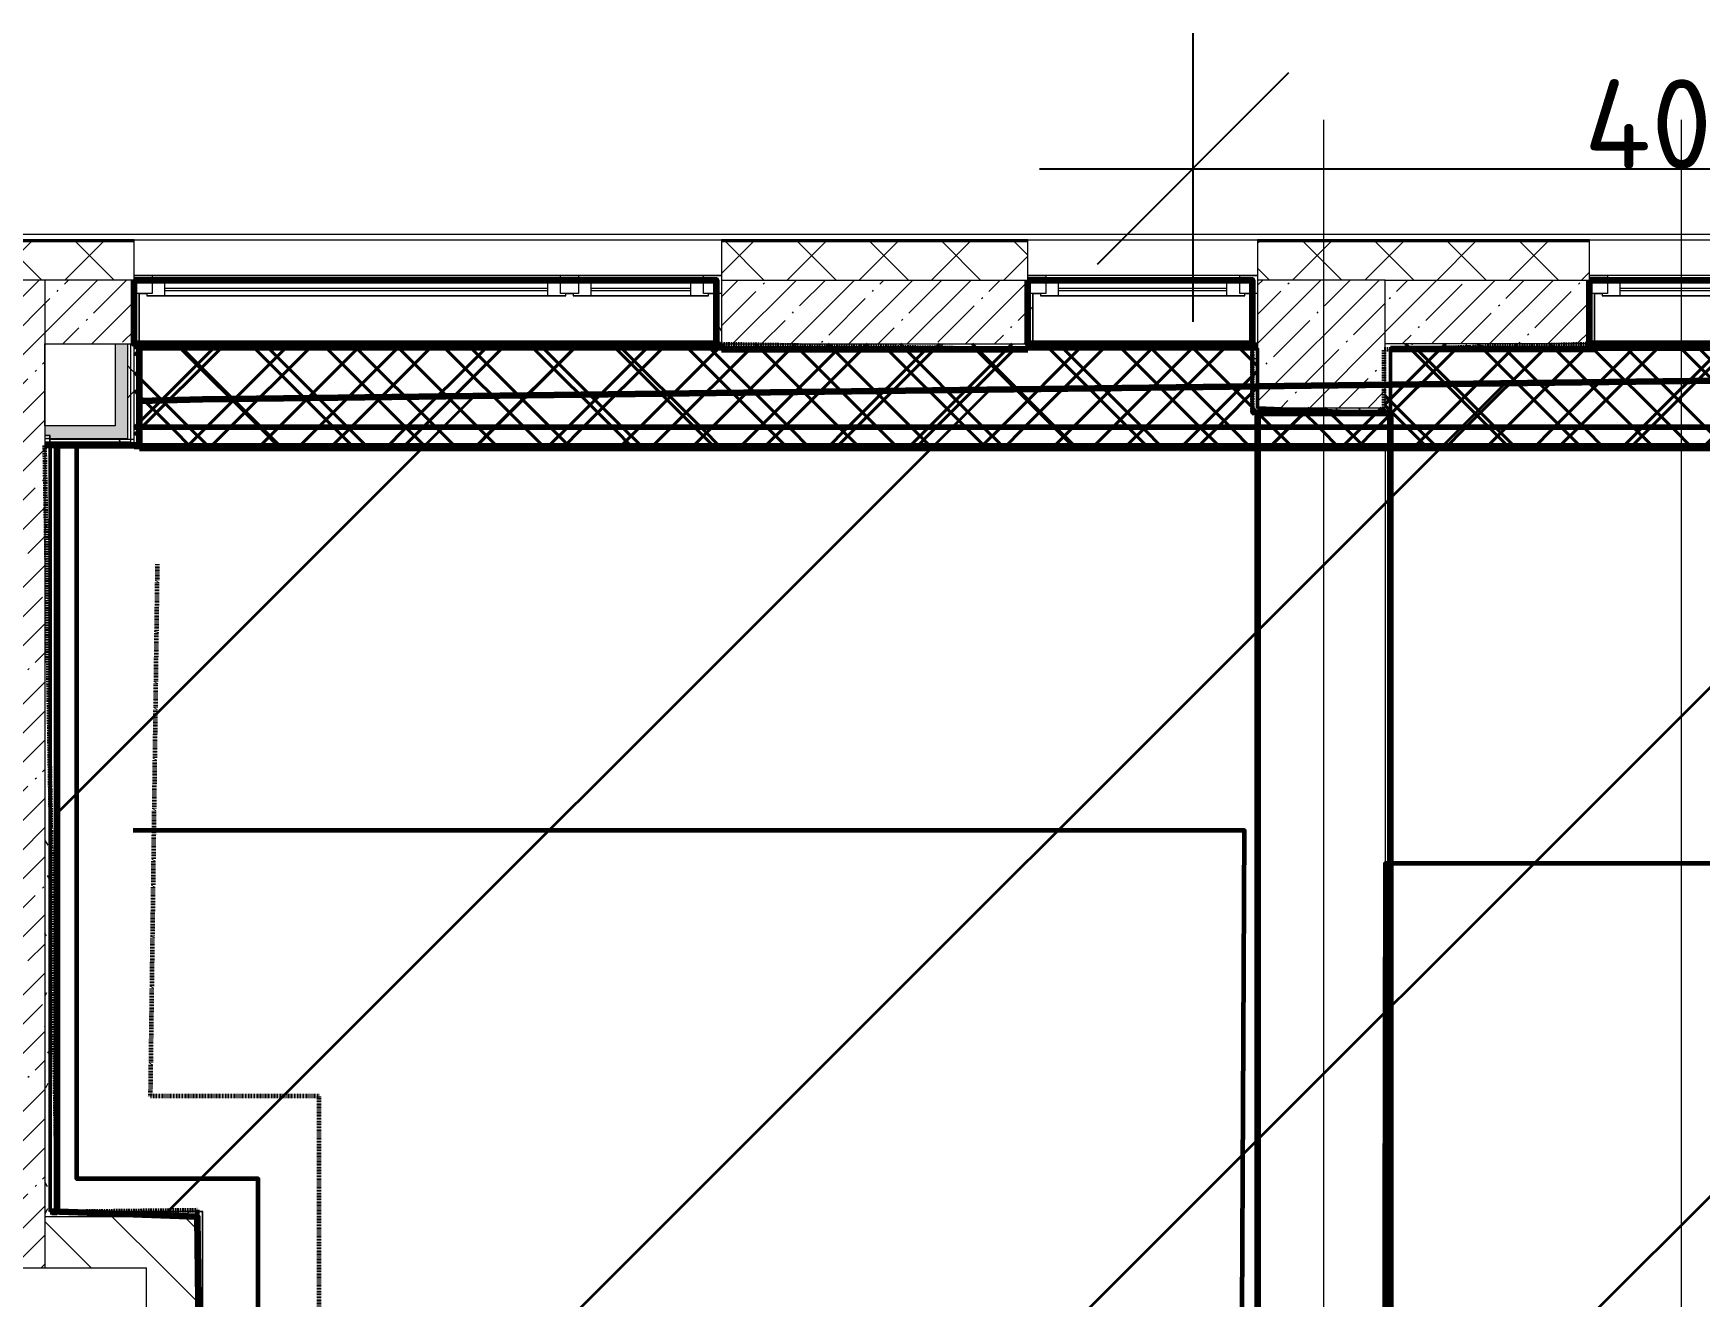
# Model space of a CAD drawing. Header units: millimetres. Extents: x -249154 to 415037, y -45458 to 354837.
# Drawn here: x 100820 to 107346, y 17281 to 22231 of the extents above; entities that cross this region are included whole.
import ezdxf

# ---------------------------------------------------------------- set-up
doc = ezdxf.new("R2010")
doc.units = ezdxf.units.MM
doc.linetypes.add('200_ШТРИХ__ш1_п0_6_', pattern=[320, 200, -120])
doc.linetypes.add('Штрих короткий', pattern=[600, 300, -300])
for name, color, linetype, lineweight in [('0) НЗ Ремонт штукатурка', 6, 'Continuous', 60), ('1) FK2', 82, 'Continuous', 50), ('2)1 штукатурка', 4, 'Continuous', 35), ('2)2 штукатурка', 5, 'Continuous', 50), ('3.3) Шпаклевка баз. фин. WD5-13', 160, 'Continuous', 140), ('3.4) Ремонт базовой шпаклевки', 6, 'Continuous', 60), ('3.4) Шп. баз 4 в 525 поз 4838м2', 160, 'Continuous', 140), ('3.4) Шп. фин 4 в 529 поз 11227м2', 6, 'Continuous', 140), ('3.5) Ремонт финишной шпаклевки', 3, 'Continuous', 60), ('4) демонтаж НЗ №2', 1, 'Continuous', 35), ('4.1) Дм уборка мусора НЗ 2', 20, 'Continuous', 35), ('4.4) РВР ремонт Штукатурки', 160, 'зигзаг', 35), ('5.6) Перегародка WD6', 6, 'Continuous', 40), ('549 штукатурка гипсом', 40, 'Continuous', 60), ('666 покраска FK1', 211, 'Continuous', 60), ('839 штук откосы', 3, 'Continuous', 158), ('874 шпакл откосы', 5, 'Continuous', 158), ('A-FLOR', 7, 'Continuous', 9), ('A-GLAZ', 7, 'Continuous', 9), ('A-GLAZ-1', 7, 'Continuous', 5), ('A-WALL', 7, 'Continuous', 5), ('I-WALL', 7, 'Continuous', 5), ('S-COLS', 7, 'Continuous', 9), ('S-COLS-1', 7, 'Continuous', 5), ('Оси', 7, 'Continuous', 9)]:
    doc.layers.add(name, color=color, linetype=linetype, lineweight=lineweight)
doc.layers.add('A-WALL-1', color=9, linetype='Continuous', lineweight=5, true_color=0x808080)
doc.layers.add('A-WALL-FNSH-1', color=9, linetype='Continuous', lineweight=5, true_color=0x808080)
doc.styles.add('ISOCPEUR_1', font='isocpeur.ttf', dxfattribs={"height": 350})
doc.styles.add('ISOCPEUR_2', font='isocpeur.ttf', dxfattribs={"width": 0.9, "height": 2.5})
doc.linetypes.add('зигзаг', pattern='A,0.00254,-5.08,[131,ltypeshp.shx,S=5.08,R=0,X=-5.08,Y=0],-10.16,[131,ltypeshp.shx,S=5.08,R=180,X=5.08,Y=0],-5.08', length=20.32254)
doc.dimstyles.new('ISO-2_0_0_9К_Средний_округл2_2', dxfattribs={"dimscale": 304.8, "dimtxt": 995.981176, "dimasz": 2.46063, "dimexe": 1.968504, "dimexo": 0, "dimgap": 0, "dimtad": 1, "dimdec": 0, "dimrnd": 10, "dimzin": 0, "dimdsep": 46, "dimtxsty": 'ISOCPEUR_2', "dimblk1": 'OBLIQUE', "dimblk2": 'OBLIQUE', "dimsah": 1, "dimcen": 0.09, "dimdle": 1.968504, "dimazin": 0, "dimtfac": 1, "dimtdec": 4, "dimtix": 1, "dimtmove": 0, "dimatfit": 3, "dimfxl": 1, "dimtvp": 1, "dimtolj": 1, "dimtzin": 0, "dimarcsym": 2})
pattern_1 = [(45, (64.7, -136.06), (-114.04925, 114.04925), []), (45, (178.75, -136.06), (-114.04925, 114.04925), [201.612, -40.322, 6.706, -33.617])]
pattern_2 = [(135, (64.7, -136.06), (-141.42136, -141.42136), [])]
pattern_3 = [(0, (64.7, -136.06), (243.84, 60.96), [20.117, -162.763, 20.117, -162.763, -975.36]), (0, (64.7, -136.06), (243.84, 60.96), [-365.76, 20.117, -345.643, 20.117, -162.763, -426.72]), (0, (64.7, -136.06), (243.84, 60.96), [-914.4, 20.117, -101.803, 20.117, -284.683]), (120, (156.14, -105.58), (-174.71291, 180.691634), [20.117, -162.763, 20.117, -162.763, -975.36]), (120, (156.14, -105.58), (-174.71291, 180.691634), [-365.76, 20.117, -345.643, 20.117, -162.763, -426.72]), (120, (156.14, -105.58), (-174.71291, 180.691634), [-914.4, 20.117, -101.803, 20.117, -284.683]), (240, (186.62, 16.34), (-69.12709, -241.651634), [20.117, -162.763, 20.117, -162.763, -975.36]), (240, (186.62, 16.34), (-69.12709, -241.651634), [-365.76, 20.117, -345.643, 20.117, -162.763, -426.72]), (240, (186.62, 16.34), (-69.12709, -241.651634), [-914.4, 20.117, -101.803, 20.117, -284.683])]
pattern_4 = [(45, (64.7, -136.06), (-212.132, 212.132), []), (135, (64.7, -136.06), (-212.132, -212.132), [])]
pattern_5 = [(45, (64.7, -136.06), (-141.42136, 141.42136), []), (135, (64.7, -136.06), (-141.42136, -141.42136), [])]

# ---------------------------------------------------------------- blocks, each defined once
blk = doc.blocks.new('120_Окно_СКБ_1Ст - 120_Окно_СКБ_1Ст 900х2500_h_ с форточкой-V23-Объем проектирования 1 этажа')
at = {"layer": 'A-GLAZ'}
for p, q in [((-450, -127), (-450, -57)), ((-450, -57), (-380, -57)), ((-380, -57), (-380, -127)), ((380, -127), (380, -57)), ((380, -57), (450, -57)), ((450, -57), (450, -127)), ((-380, -127), (-450, -127)), ((-380, -127), (-400, -127)), ((-400, -127), (-400, -137)), ((380, -87), (-380, -87)), ((-380, -87), (-380, -127)), ((-330, -137), (-330, -87)), ((330, -137), (330, -87)), ((380, -127), (380, -87)), ((450, -127), (380, -127)), ((400, -127), (380, -127)), ((400, -137), (400, -127)), ((-400, -137), (400, -137)), ((400, -137), (-400, -137))]:
    blk.add_line(p, q, dxfattribs=at)
at = {"layer": 'A-GLAZ-1'}
for p, q in [((450, -57), (-450, -57)), ((-430, -127), (-400, -127)), ((-330, -107), (330, -107)), ((330, -117), (-330, -117)), ((400, -127), (430, -127))]:
    blk.add_line(p, q, dxfattribs=at)
blk = doc.blocks.new('BSC_Колонна _Прямоугольная - 500х500-23282986-Объем проектирования 1 этажа')
at = {"layer": 'S-COLS-1'}
h = blk.add_hatch(dxfattribs=at)
h.set_pattern_fill('FP_150', color=256, style=0, pattern_type=2)
h.set_pattern_definition([(45, (-105800, -21150), (-114.04925, 114.04925), []), (45, (-105685.95, -21150), (-114.04925, 114.04925), [201.613, -40.323, 6.706, -33.617])])
h.paths.add_polyline_path([(125, -250), (250, -250), (250, 250), (-250, 250), (-250, -250)])
for p, q in [((250, 250), (-250, 250)), ((-250, 250), (-250, -250)), ((250, -250), (250, 250)), ((-250, -250), (250, -250))]:
    blk.add_line(p, q, dxfattribs=at)
blk = doc.blocks.new('120_Окно_СКБ_2Ст_Фрамуга сверху - 120_Окно_СКБ_2Ст_2300х2500_h_ ДОО-23103760-Объем проектирования 1 этажа')
at = {"layer": 'A-GLAZ'}
for p, q in [((-1150, -127), (-1150, -57)), ((-1150, -57), (-1080, -57)), ((-1080, -57), (-1080, -127)), ((520, -127), (520, -57)), ((520, -57), (590, -57)), ((590, -57), (590, -127)), ((1080, -127), (1080, -57)), ((1080, -57), (1150, -57)), ((1150, -57), (1150, -127)), ((-1080, -127), (-1150, -127)), ((-1080, -127), (-1100, -127)), ((-1100, -127), (-1100, -137)), ((520, -87), (-1080, -87)), ((-1080, -87), (-1080, -127)), ((-1030, -137), (-1030, -87)), ((470, -137), (470, -87)), ((520, -127), (520, -87)), ((590, -127), (520, -127)), ((540, -127), (520, -127)), ((540, -137), (540, -127)), ((590, -127), (570, -127)), ((570, -127), (570, -137)), ((1080, -87), (590, -87)), ((590, -87), (590, -127)), ((640, -137), (640, -87)), ((1030, -137), (1030, -87)), ((1080, -127), (1080, -87)), ((1150, -127), (1080, -127)), ((1100, -127), (1080, -127)), ((1100, -137), (1100, -127)), ((-1100, -137), (540, -137)), ((540, -137), (-1100, -137)), ((570, -137), (1100, -137)), ((1100, -137), (570, -137))]:
    blk.add_line(p, q, dxfattribs=at)
at = {"layer": 'A-GLAZ-1'}
for p, q in [((1150, -57), (-1150, -57)), ((-1080, -57), (1080, -57)), ((-1130, -127), (-1100, -127)), ((-1030, -107), (470, -107)), ((470, -117), (-1030, -117)), ((540, -127), (570, -127)), ((540, -127), (570, -127)), ((640, -107), (1030, -107)), ((1030, -117), (640, -117)), ((1100, -127), (1130, -127))]:
    blk.add_line(p, q, dxfattribs=at)
blk = doc.blocks.new('120_Окно_СКБ_1Ст - 120_Окно_СКБ_1Ст 900х2500_h_ с форточкой-22876038-Объем проектирования 1 этажа')
at = {"layer": 'A-GLAZ'}
for p, q in [((-450, -127), (-450, -57)), ((-450, -57), (-380, -57)), ((-380, -57), (-380, -127)), ((380, -127), (380, -57)), ((380, -57), (450, -57)), ((450, -57), (450, -127)), ((-380, -127), (-450, -127)), ((-380, -127), (-400, -127)), ((-400, -127), (-400, -137)), ((380, -87), (-380, -87)), ((-380, -87), (-380, -127)), ((-330, -137), (-330, -87)), ((330, -137), (330, -87)), ((380, -127), (380, -87)), ((450, -127), (380, -127)), ((400, -127), (380, -127)), ((400, -137), (400, -127)), ((-400, -137), (400, -137)), ((400, -137), (-400, -137))]:
    blk.add_line(p, q, dxfattribs=at)
at = {"layer": 'A-GLAZ-1'}
for p, q in [((450, -57), (-450, -57)), ((-430, -127), (-400, -127)), ((-330, -107), (330, -107)), ((330, -117), (-330, -117)), ((400, -127), (430, -127))]:
    blk.add_line(p, q, dxfattribs=at)
blk = doc.blocks.new('Зашивка приборов отопления - Зашивка приборов отопления-33267402-Объем проектирования 1 этажа')
at = {"layer": 'A-WALL'}
for p, q in [((103430, 21150), (101170, 21150)), ((105530, 21150), (104670, 21150)), ((107730, 21150), (106870, 21150)), ((101170, 20829), (108130, 20829)), ((108130, 20829), (101170, 20829)), ((101150, 20754), (108130, 20754))]:
    blk.add_line(p, q, dxfattribs=at)
blk = doc.blocks.new('_Oblique')
at = {"color": 0, "linetype": 'ByBlock', "lineweight": -2}
blk.add_line((-0.5, -0.5), (0.5, 0.5), dxfattribs=at)
blk = doc.blocks.new('*D1970')
at = {"layer": '5.6) Перегародка WD6', "color": 0, "lineweight": -2, "transparency": 16777216}
for p, q in [((105361.1, 22230.7), (105361.1, 21100.4)), ((109421.1, 22230.7), (109421.1, 21100.4)), ((104761.1, 21700.4), (110021.1, 21700.4))]:
    blk.add_line(p, q, dxfattribs=at)
at = {"layer": 'Defpoints', "color": 0, "transparency": 16777216}
for p in [(105361.1, 22230.7), (109421.1, 22230.7), (109421.1, 21700.4)]:
    blk.add_point(p, dxfattribs=at)
at = {"layer": '5.6) Перегародка WD6', "color": 0, "lineweight": -2, "transparency": 16777216, "xscale": 750, "yscale": 750, "zscale": 750, "rotation": 180}
blk.add_blockref('_Oblique', (105361.1, 21700.4), dxfattribs=at)
at = {"layer": '5.6) Перегародка WD6', "color": 0, "lineweight": -2, "transparency": 16777216, "xscale": 750, "yscale": 750, "zscale": 750}
blk.add_blockref('_Oblique', (109421.1, 21700.4), dxfattribs=at)
at = {"layer": '5.6) Перегародка WD6', "color": 0, "lineweight": 25, "transparency": 16777216, "insert": (107391.1, 21875.4), "char_height": 350, "width": 3148.833, "attachment_point": 5, "style": 'ISOCPEUR_1'}
blk.add_mtext('\\A1;4060', dxfattribs=at)

msp = doc.modelspace()

# ---------------------------------------------------------------- hatches: boundary and pattern name
at = {"layer": '4.1) Дм уборка мусора НЗ 2'}
h = msp.add_hatch(dxfattribs=at)
h.set_pattern_fill('ANSI31', color=1, scale=444)
h.paths.add_polyline_path([(117765.4, 16067), (110485.5, 16067), (110485.5, 20908.2), (108564, 20884.4), (108554.7, 20617.9), (108194.7, 20630.4), (108194.7, 20879.9), (101482.7, 20796.7), (101235.7, 20791.1), (101235.7, 20616.9), (100913.2, 20616.9), (100913.2, 17613.9), (101462.7, 17593.9), (101511.7, 13502), (105598.3, 13552.6), (105614.7, 13864.9), (106135.7, 13863.9), (106135.7, 13559.3), (109914.7, 13606.1), (109914.7, 13864.9), (110485.5, 13864.9), (110485.5, 13573.4), (117765.4, 13573.4)])
at = {"layer": '5.6) Перегародка WD6'}
h = msp.add_hatch(dxfattribs=at)
h.set_pattern_fill('FP_63', color=256, style=0, pattern_type=2)
h.set_pattern_definition(pattern_5)
h.paths.add_polyline_path([(107892.9, 20692.9), (108214.7, 20692.9), (108214.7, 21013.9), (106114.7, 21013.9), (106114.7, 20763.9), (105614.7, 20763.9), (105614.7, 21013.9), (101214.7, 21013.9), (101214.7, 20692.9), (107726.7, 20692.9)])
h = msp.add_hatch(dxfattribs=at)
h.set_pattern_fill('ANSI37', color=256, scale=77, style=0)
h.paths.add_polyline_path([(107892.9, 20681.9), (108214.7, 20681.9), (108214.7, 21002.9), (106114.7, 21002.9), (106114.7, 20752.9), (105614.7, 20752.9), (105614.7, 21002.9), (101214.7, 21002.9), (101214.7, 20681.9), (107726.7, 20681.9)])
h = msp.add_hatch(dxfattribs=at)
h.set_pattern_fill('FP_63', color=256, style=0, pattern_type=2)
h.set_pattern_definition(pattern_5)
h.paths.add_polyline_path([(104901.4, 20617.9), (108214.7, 20617.9), (108214.7, 20692.9), (101214.7, 20692.9), (101214.7, 20617.9), (104735.2, 20617.9)])
h = msp.add_hatch(dxfattribs=at)
h.set_pattern_fill('ANSI37', color=256, scale=77, style=0)
h.paths.add_polyline_path([(104901.4, 20606.9), (108214.7, 20606.9), (108214.7, 20681.9), (101214.7, 20681.9), (101214.7, 20606.9), (104735.2, 20606.9)])
at = {"layer": 'A-WALL'}
h = msp.add_hatch(dxfattribs=at)
h.set_pattern_fill('FP_24', color=256, style=0, pattern_type=2)
h.set_pattern_definition([(45, (64.7, -136.06), (-141.42136, 141.42136), []), (135, (64.7, -136.06), (-141.42136, -141.42136), [])])
h.paths.add_polyline_path([(103514.7, 21263.9), (104714.7, 21263.9), (104714.7, 21413.9), (103514.7, 21413.9), (103514.7, 21350)])
h.paths.add_polyline_path([(109084.3, 21263.9), (109114.7, 21263.9), (109114.7, 21413.9), (107814.7, 21413.9), (107814.7, 21263.9)])
h.paths.add_polyline_path([(101214.7, 21263.9), (101214.7, 21413.9), (96674.7, 21413.9), (96674.7, 21263.9), (100864.7, 21263.9)])
h.paths.add_polyline_path([(106914.7, 21263.9), (106914.7, 21413.9), (105614.7, 21413.9), (105614.7, 21263.9), (106114.7, 21263.9)])
h.paths.add_polyline_path([(110414.7, 21263.9), (110867.9, 21263.9), (110759.3, 21413.9), (110014.7, 21413.9), (110014.7, 21263.9)])
h.paths.add_polyline_path([(93124.7, 21263.9), (93374.7, 21263.9), (93374.7, 21413.9), (93124.7, 21413.9), (93124.7, 21321.3)])
h.paths.add_polyline_path([(111147.3, 21263.9), (111299.8, 21263.9), (111191.3, 21413.9), (111006.2, 21413.9), (111114.7, 21263.9)])
at = {"layer": 'I-WALL'}
h = msp.add_hatch(dxfattribs=at)
h.set_pattern_fill('FP_1', color=256, style=0, pattern_type=2)
h.set_pattern_definition(pattern_1)
h.paths.add_polyline_path([(100644.7, 17613.9), (100864.7, 17613.9), (100864.7, 21263.9), (100644.7, 21263.9), (100644.7, 17630.6)])
h = msp.add_hatch(dxfattribs=at)
h.set_pattern_fill('FP_1', color=256, style=0, pattern_type=2)
h.set_pattern_definition(pattern_1)
h.paths.add_polyline_path([(100864.7, 21013.9), (101214.7, 21013.9), (101214.7, 21263.9), (100864.7, 21263.9), (100864.7, 21017.3)])
h.paths.add_polyline_path([(110014.7, 21013.9), (110414.7, 21013.9), (110414.7, 21263.9), (110014.7, 21263.9), (110014.7, 21056.3)])
h.paths.add_polyline_path([(109114.7, 21013.9), (109114.7, 21263.9), (107814.7, 21263.9), (107814.7, 21013.9), (109084.3, 21013.9)])
h.paths.add_polyline_path([(103514.7, 21013.9), (104714.7, 21013.9), (104714.7, 21263.9), (103514.7, 21263.9), (103514.7, 21056.3)])
h.paths.add_polyline_path([(106114.7, 21013.9), (106914.7, 21013.9), (106914.7, 21263.9), (106114.7, 21263.9), (106114.7, 21056.3)])
h = msp.add_hatch(dxfattribs=at)
h.set_pattern_fill('FP_191', color=256, style=0, pattern_type=2)
h.set_pattern_definition(pattern_3)
h.paths.add_polyline_path([(101234.7, 21013.9), (101234.7, 21211.9), (101214.7, 21211.9), (101214.7, 21013.9)])
h = msp.add_hatch(dxfattribs=at)
h.set_pattern_fill('FP_191', color=256, style=0, pattern_type=2)
h.set_pattern_definition(pattern_3)
h.paths.add_polyline_path([(103514.7, 21013.9), (103514.7, 21211.9), (103494.7, 21211.9), (103494.7, 21013.9)])
h = msp.add_hatch(dxfattribs=at)
h.set_pattern_fill('FP_191', color=256, style=0, pattern_type=2)
h.set_pattern_definition(pattern_3)
h.paths.add_polyline_path([(104734.7, 21013.9), (104734.7, 21211.9), (104714.7, 21211.9), (104714.7, 21013.9)])
h = msp.add_hatch(dxfattribs=at)
h.set_pattern_fill('FP_191', color=256, style=0, pattern_type=2)
h.set_pattern_definition(pattern_3)
h.paths.add_polyline_path([(105594.7, 21013.9), (105614.7, 21013.9), (105614.7, 21211.9), (105594.7, 21211.9), (105594.7, 21056.3)])
h = msp.add_hatch(dxfattribs=at)
h.set_pattern_fill('FP_191', color=256, style=0, pattern_type=2)
h.set_pattern_definition(pattern_3)
h.paths.add_polyline_path([(106914.7, 21013.9), (106934.7, 21014.5), (106934.7, 21211.9), (106914.7, 21211.9), (106914.7, 21056.3)])
for points in [[(101139.7, 20642.9), (101189.7, 20642.9), (101189.7, 21013.9), (101139.7, 21013.9), (101139.7, 20691.7)], [(101139.7, 20642.9), (101139.7, 20692.9), (100864.7, 20692.9), (100864.7, 20655.4), (100871.6, 20642.9), (101089.9, 20642.9)]]:
    msp.add_hatch(color=256, dxfattribs=at).paths.add_polyline_path(points)
h = msp.add_hatch(dxfattribs=at)
h.set_pattern_fill('FP_192', color=256, style=0, pattern_type=2)
h.set_pattern_definition(pattern_4)
h.paths.add_polyline_path([(101193.7, 20638.9), (101202.2, 20638.9), (101202.2, 21013.9), (101189.7, 21013.9), (101189.7, 20638.9)])
h = msp.add_hatch(dxfattribs=at)
h.set_pattern_fill('FP_192', color=256, style=0, pattern_type=2)
h.set_pattern_definition(pattern_4)
h.paths.add_polyline_path([(101214.7, 20617.9), (101213.7, 20618.9), (101202.2, 20617.9)])
h.paths.add_polyline_path([(101202.5, 20638.9), (101214.7, 20638.9), (101214.7, 21013.9), (101202.2, 21013.9), (101202.2, 20638.9)])
h = msp.add_hatch(dxfattribs=at)
h.set_pattern_fill('FP_191', color=256, style=0, pattern_type=2)
h.set_pattern_definition(pattern_3)
h.paths.add_polyline_path([(101214.7, 20638.9), (101234.7, 20638.9), (101234.7, 20993.9), (101214.7, 20993.9), (101214.7, 20692.9)])
h = msp.add_hatch(dxfattribs=at)
h.set_pattern_fill('FP_191', color=256, style=0, pattern_type=2)
h.set_pattern_definition(pattern_3)
h.paths.add_polyline_path([(104714.7, 20993.9), (104714.7, 21013.9), (103514.7, 21013.9), (103514.7, 20993.9), (104700.3, 20993.9)])
h = msp.add_hatch(dxfattribs=at)
h.set_pattern_fill('FP_191', color=256, style=0, pattern_type=2)
h.set_pattern_definition(pattern_3)
h.paths.add_polyline_path([(105594.7, 20743.9), (105614.7, 20744.5), (105614.7, 21013.9), (105594.7, 21013.9), (105594.7, 20763.6)])
h = msp.add_hatch(dxfattribs=at)
h.set_pattern_fill('FP_191', color=256, style=0, pattern_type=2)
h.set_pattern_definition(pattern_3)
h.paths.add_polyline_path([(108194.7, 20993.9), (108214.7, 20993.9), (108214.7, 21013.9), (107814.7, 21013.9), (107814.7, 20993.9), (108193.7, 20993.9)])
h.paths.add_polyline_path([(106134.8, 20993.9), (106914.7, 20993.9), (106914.7, 21013.9), (106134.7, 21013.9), (106134.7, 20993.9)])
h = msp.add_hatch(dxfattribs=at)
h.set_pattern_fill('FP_191', color=256, style=0, pattern_type=2)
h.set_pattern_definition(pattern_3)
h.paths.add_polyline_path([(106114.7, 20743.9), (106134.7, 20743.9), (106134.7, 20763.9), (105614.7, 20763.9), (105614.7, 20743.9), (106113.3, 20743.9)])
h = msp.add_hatch(dxfattribs=at)
h.set_pattern_fill('FP_191', color=256, style=0, pattern_type=2)
h.set_pattern_definition(pattern_3)
h.paths.add_polyline_path([(100864.7, 17613.9), (100884.7, 17614), (100884.7, 20618.9), (100864.7, 20655.4), (100864.7, 17737.4)])
h = msp.add_hatch(dxfattribs=at)
h.set_pattern_fill('FP_192', color=256, style=0, pattern_type=2)
h.set_pattern_definition(pattern_4)
h.paths.add_polyline_path([(100878.4, 20630.4), (100884.7, 20631.3), (100884.8, 20638.9), (101189.7, 20638.9), (101189.7, 20642.9), (100871.6, 20642.9), (100878.1, 20631)])
h = msp.add_hatch(dxfattribs=at)
h.set_pattern_fill('FP_191', color=256, style=0, pattern_type=2)
h.set_pattern_definition(pattern_3)
h.paths.add_polyline_path([(101234.7, 20618.9), (101234.7, 20638.9), (100884.7, 20638.9), (100884.7, 20618.9), (101214.7, 20618.9)])
h = msp.add_hatch(dxfattribs=at)
h.set_pattern_fill('FP_1', color=256, style=0, pattern_type=2)
h.set_pattern_definition(pattern_1)
h.paths.add_polyline_path([(95826.8, 17393.9), (100864.7, 17393.9), (100864.7, 17613.9), (94864.7, 17613.9), (94864.7, 17393.9), (95821.7, 17393.9)])
h = msp.add_hatch(dxfattribs=at)
h.set_pattern_fill('FP_191', color=256, style=0, pattern_type=2)
h.set_pattern_definition(pattern_3)
h.paths.add_polyline_path([(101262.7, 17593.9), (101462.7, 17593.9), (101462.4, 17613.9), (100884.7, 17613), (100864.7, 17593.9), (101235.7, 17593.9)])
h.paths.add_polyline_path([(100864.7, 17593.9), (100884.7, 17613.9), (100864.7, 17613.9), (100864.7, 17597.6)])
h = msp.add_hatch(dxfattribs=at)
h.set_pattern_fill('FP_23', color=256, style=0, pattern_type=2)
h.set_pattern_definition(pattern_2)
h.paths.add_polyline_path([(101003.4, 17393.9), (101462.7, 17393.9), (101462.7, 17593.9), (100864.7, 17593.9), (100864.7, 17393.9)])
h = msp.add_hatch(dxfattribs=at)
h.set_pattern_fill('FP_191', color=256, style=0, pattern_type=2)
h.set_pattern_definition(pattern_3)
h.paths.add_polyline_path([(101479.2, 13420.9), (101482.7, 13420.9), (101482.7, 14913.9), (101470.7, 14913.9), (101470.7, 14908.9), (101462.7, 14908.9), (101462.7, 13420.9)])
h.paths.add_polyline_path([(101470.7, 16038.9), (101482.7, 16038.9), (101482.7, 17613.9), (101462.7, 17613.9), (101462.7, 16068.9), (101470.7, 16068.9)])
h = msp.add_hatch(dxfattribs=at)
h.set_pattern_fill('FP_23', color=256, style=0, pattern_type=2)
h.set_pattern_definition(pattern_2)
h.paths.add_polyline_path([(101462.7, 13463.9), (101462.7, 14938.9), (101262.7, 14938.9), (101262.7, 13463.9)])
h.paths.add_polyline_path([(101262.7, 16038.9), (101462.7, 16038.9), (101462.7, 17393.9), (101262.7, 17393.9), (101262.7, 16068.9)])

# ---------------------------------------------------------------- linework, layer by layer
at = {"layer": '0) НЗ Ремонт штукатурка', "color": 3, "linetype": '200_ШТРИХ__ш1_п0_6_', "ltscale": 0.03}
for points in [[(103493.7, 21013.9), (104713.7, 20992.9)], [(105593.7, 20992.9), (105593.7, 20743.9), (106110.9, 20743.9), (106110.9, 20992.9), (106914.7, 21013.9)], [(100913.2, 17614.9), (100864.7, 20617.9)]]:
    msp.add_lwpolyline(points, dxfattribs=at)
at = {"layer": '0) НЗ Ремонт штукатурка', "linetype": '200_ШТРИХ__ш1_п0_6_', "ltscale": 0.03}
msp.add_lwpolyline([(100913.2, 17613.9), (101461.4, 17620.5), (101461.4, 13420.9)], dxfattribs=at)
at = {"layer": '1) FK2'}
msp.add_lwpolyline([(111131.7, 18423.9), (110592.7, 18423.9), (110592.7, 20743.9), (110393.7, 20742.9), (110393.7, 20992.9), (108555.7, 20992.9), (108554.7, 20616.9), (108193.7, 20616.9), (108193.7, 20992.9), (106135.7, 20992.9), (106135.7, 20742.9), (105593.7, 20742.9), (105593.7, 20993.9), (101234.7, 20993.9), (101235.7, 20616.9), (100885.7, 20616.9), (100885.7, 17614.9)], dxfattribs=at)
at = {"layer": '2)1 штукатурка'}
for points in [[(103513.7, 20992.9), (104713.7, 20992.9)], [(106134.7, 20993.9), (106934.7, 20993.9)], [(101511.7, 13420.9), (101461.7, 17593.9), (100884.7, 17614.9)]]:
    msp.add_lwpolyline(points, dxfattribs=at)
at = {"layer": '2)2 штукатурка'}
for points in [[(101235.7, 20993.9), (105614.7, 20993.9), (105614.7, 20763.9), (106135.7, 20742.9), (106135.7, 20992.9), (110393.7, 20992.9), (110414.7, 20763.9), (110614.7, 20763.9)], [(100913.2, 17613.9), (100913.2, 20616.9)]]:
    msp.add_lwpolyline(points, dxfattribs=at)
at = {"layer": '3.3) Шпаклевка баз. фин. WD5-13', "ltscale": 0.5}
for points in [[(100864.7, 20617.9), (101235.7, 20616.9), (101235.7, 20993.9)], [(101235.7, 20606.9), (110326.4, 20606.9)]]:
    msp.add_lwpolyline(points, dxfattribs=at)
at = {"layer": '3.4) Ремонт базовой шпаклевки', "linetype": 'Штрих короткий', "ltscale": 0.01}
msp.add_lwpolyline([(101700.9, 13420.9), (101700.9, 17742.1), (100990.1, 17742.1), (100990.1, 20616.9), (110466.7, 20617.9), (110466.7, 18517.4)], dxfattribs=at)
at = {"layer": '3.4) Шп. баз 4 в 525 поз 4838м2'}
for points in [[(103514.7, 20992.9), (104714.7, 20992.9)], [(106135.7, 20993.9), (106935.7, 20993.9)], [(101482.7, 20796.7), (110485.5, 20908.2), (110485.5, 16067)], [(100913.2, 17614.9), (100913.2, 20616.9), (101235.7, 20616.9), (101235.7, 20791.1), (101482.7, 20796.7)], [(101462.7, 17593.9), (100885.7, 17614.9)]]:
    msp.add_lwpolyline(points, dxfattribs=at)
at = {"layer": '3.4) Шп. фин 4 в 529 поз 11227м2'}
for points in [[(103514.7, 20992.9), (104714.7, 20992.9)], [(106135.7, 20993.9), (106935.7, 20993.9)], [(101482.7, 20796.7), (110485.5, 20908.2), (110485.5, 16067)], [(100913.2, 17614.9), (100913.2, 20616.9), (101235.7, 20616.9), (101235.7, 20791.1), (101482.7, 20796.7)], [(101512.7, 13420.9), (101462.7, 17593.9), (100885.7, 17614.9)]]:
    msp.add_lwpolyline(points, dxfattribs=at)
at = {"layer": '3.5) Ремонт финишной шпаклевки', "linetype": 'Штрих короткий', "ltscale": 0.01}
msp.add_lwpolyline([(101939.8, 13831.8), (101939.8, 18065.9), (101278.9, 18065.9), (101306.3, 20152.9)], dxfattribs=at)
at = {"layer": '4) демонтаж НЗ №2'}
for points in [[(103514.7, 20992.9), (104714.7, 20992.9)], [(106135.7, 20993.9), (106935.7, 20993.9)], [(101482.7, 20796.7), (110485.5, 20908.2), (110485.5, 16067)], [(100913.2, 17614.9), (100913.2, 20616.9), (101235.7, 20616.9), (101235.7, 20791.1), (101482.7, 20796.7)], [(101512.7, 13420.9), (101462.7, 17593.9), (100885.7, 17614.9)]]:
    msp.add_lwpolyline(points, dxfattribs=at)
at = {"layer": '4.4) РВР ремонт Штукатурки', "ltscale": 0.1}
msp.add_lwpolyline([(101462.7, 17593.9), (101463.7, 13420.9)], dxfattribs=at)
at = {"layer": '5.6) Перегародка WD6'}
for p, q in [((103514.7, 21013.9), (101214.7, 21013.9)), ((103514.7, 21002.9), (101214.7, 21002.9)), ((105614.7, 21013.9), (104714.7, 21013.9)), ((105614.7, 21002.9), (104714.7, 21002.9)), ((107814.7, 21013.9), (106914.7, 21013.9)), ((107814.7, 21002.9), (106914.7, 21002.9)), ((101214.7, 20692.9), (108214.7, 20692.9)), ((108214.7, 20692.9), (101214.7, 20692.9)), ((101214.7, 20681.9), (108214.7, 20681.9)), ((108214.7, 20681.9), (101214.7, 20681.9)), ((101214.7, 20617.9), (108214.7, 20617.9)), ((101214.7, 20606.9), (108214.7, 20606.9))]:
    msp.add_line(p, q, dxfattribs=at)
at = {"layer": '549 штукатурка гипсом', "ltscale": 0.01}
msp.add_lwpolyline([(101700.9, 13420.9), (101700.9, 17742.1), (100990.1, 17742.1), (100990.1, 20616.9), (110466.7, 20617.9), (110466.7, 18517.4)], dxfattribs=at)
at = {"layer": '666 покраска FK1', "ltscale": 0.5}
for points in [[(105539.3, 13993.9), (105562.9, 19107.4), (101210.9, 19107.4)], [(110443.1, 13864.9), (110466.7, 18978.4), (106114.7, 18978.4), (106104.9, 13864)]]:
    msp.add_lwpolyline(points, dxfattribs=at)
at = {"layer": '839 штук откосы', "ltscale": 0.5}
for points in [[(101214.7, 21263.9), (103493.7, 21263.9), (103493.7, 21013.9), (101214.7, 21013.9)], [(104714.7, 21263.9), (105593.7, 21263.9), (105593.7, 21013.9), (104714.7, 21013.9)], [(106914.7, 21263.9), (107793.7, 21263.9), (107793.7, 21013.9), (106914.7, 21013.9)], [(105614.7, 13864.9), (106135.7, 13864.9), (106135.7, 20742.9), (105614.7, 20742.9)]]:
    msp.add_lwpolyline(points, close=True, dxfattribs=at)
at = {"layer": '874 шпакл откосы', "ltscale": 0.5}
for points in [[(101214.7, 21263.9), (103493.7, 21263.9), (103493.7, 21013.9), (101214.7, 21013.9)], [(104714.7, 21263.9), (105593.7, 21263.9), (105593.7, 21013.9), (104714.7, 21013.9)], [(106914.7, 21263.9), (107793.7, 21263.9), (107793.7, 21013.9), (106914.7, 21013.9)], [(105614.7, 13864.9), (106135.7, 13864.9), (106135.7, 20742.9), (105614.7, 20742.9)]]:
    msp.add_lwpolyline(points, close=True, dxfattribs=at)
at = {"layer": 'A-FLOR'}
for p, q in [((100864.7, 20692.9), (100864.7, 21013.9)), ((100884.7, 17613.9), (100884.7, 20617.9)), ((105614.7, 13863.9), (105614.7, 20617.9)), ((106114.7, 20617.9), (106114.7, 13863.9)), ((101482.7, 17613.9), (100885.7, 17613.9)), ((101482.7, 15028.9), (101482.7, 17613.9)), ((100252.7, 17393.9), (100864.7, 17393.9))]:
    msp.add_line(p, q, dxfattribs=at)
at = {"layer": 'A-WALL'}
for p, q in [((96634.7, 21443.9), (111206.6, 21443.9)), ((101214.7, 21416.9), (96674.7, 21416.9)), ((101214.7, 21413.9), (96674.7, 21413.9)), ((101214.7, 21421.9), (103514.7, 21421.9)), ((104714.7, 21416.9), (103514.7, 21416.9)), ((104714.7, 21413.9), (103514.7, 21413.9)), ((104714.7, 21421.9), (105614.7, 21421.9)), ((106914.7, 21416.9), (105614.7, 21416.9)), ((106914.7, 21413.9), (105614.7, 21413.9)), ((106914.7, 21421.9), (107814.7, 21421.9)), ((101214.7, 21263.9), (96674.7, 21263.9)), ((103514.7, 21263.9), (104714.7, 21263.9)), ((106114.7, 21263.9), (106914.7, 21263.9)), ((101189.7, 20642.9), (101189.7, 21013.9)), ((101202.2, 20630.4), (101202.2, 21013.9)), ((103494.7, 21013.9), (104734.7, 21013.9)), ((106134.7, 20993.9), (106914.7, 20993.9)), ((106134.7, 20993.9), (106134.7, 20763.9)), ((100864.7, 20642.9), (101189.7, 20642.9)), ((100864.7, 20630.4), (101202.2, 20630.4)), ((100884.7, 20617.9), (100884.7, 20655.4)), ((100884.7, 17613.9), (100885.7, 17613.9)), ((100885.7, 17614.9), (100885.7, 17613.9))]:
    msp.add_line(p, q, dxfattribs=at)
at = {"layer": 'A-WALL-1'}
for p, q in [((101214.7, 20617.9), (101214.7, 21413.9)), ((103514.7, 21413.9), (103514.7, 20993.9)), ((104714.7, 20993.9), (104714.7, 21413.9)), ((105614.7, 21413.9), (105614.7, 21263.9)), ((106914.7, 20993.9), (106914.7, 21413.9)), ((100864.7, 21263.9), (100864.7, 17393.9)), ((101234.7, 21211.9), (101214.7, 21211.9)), ((101234.7, 21013.9), (101234.7, 21211.9)), ((103494.7, 21211.9), (103494.7, 21013.9)), ((103514.7, 21211.9), (103494.7, 21211.9)), ((104734.7, 21211.9), (104714.7, 21211.9)), ((104734.7, 21013.9), (104734.7, 21211.9)), ((105614.7, 21211.9), (105594.7, 21211.9)), ((106934.7, 21211.9), (106914.7, 21211.9)), ((106934.7, 21013.9), (106934.7, 21211.9)), ((100864.7, 21013.9), (101234.7, 21013.9)), ((101139.7, 21013.9), (101139.7, 20692.9)), ((101234.7, 20993.9), (101214.7, 20993.9)), ((103514.7, 20993.9), (104714.7, 20993.9)), ((105594.7, 21013.9), (105594.7, 20993.9)), ((105614.7, 21013.9), (105594.7, 21013.9)), ((106934.7, 21013.9), (106114.7, 21013.9)), ((101139.7, 20692.9), (100864.7, 20692.9)), ((105594.7, 20743.9), (106134.7, 20743.9)), ((100884.7, 20655.4), (100864.7, 20655.4)), ((101214.7, 20638.9), (100884.7, 20638.9)), ((100864.7, 20617.9), (100885.7, 20617.9)), ((100884.7, 20618.9), (101234.7, 20618.9)), ((101462.7, 17593.9), (100864.7, 17593.9)), ((101462.7, 16068.9), (101462.7, 17593.9)), ((100864.7, 17393.9), (101262.7, 17393.9)), ((101262.7, 16068.9), (101262.7, 17393.9))]:
    msp.add_line(p, q, dxfattribs=at)
at = {"layer": 'A-WALL-FNSH-1'}
for p, q in [((101214.7, 21421.9), (96674.7, 21421.9)), ((101214.7, 21413.9), (101214.7, 21421.9)), ((104714.7, 21421.9), (103514.7, 21421.9)), ((103514.7, 21421.9), (103514.7, 21413.9)), ((104714.7, 21413.9), (104714.7, 21421.9)), ((106914.7, 21421.9), (105614.7, 21421.9)), ((105614.7, 21421.9), (105614.7, 21413.9)), ((106914.7, 21413.9), (106914.7, 21421.9)), ((101235.7, 21211.9), (101234.7, 21211.9)), ((101235.7, 21013.9), (101235.7, 21211.9)), ((103493.7, 21211.9), (103493.7, 21013.9)), ((103494.7, 21211.9), (103493.7, 21211.9)), ((104735.7, 21211.9), (104734.7, 21211.9)), ((104735.7, 21013.9), (104735.7, 21211.9)), ((105593.7, 21211.9), (105593.7, 21013.9)), ((105594.7, 21211.9), (105593.7, 21211.9)), ((105594.7, 21013.9), (105594.7, 21211.9)), ((106935.7, 21211.9), (106934.7, 21211.9)), ((106935.7, 21013.9), (106935.7, 21211.9)), ((101234.7, 21013.9), (101235.7, 21013.9)), ((101235.7, 20993.9), (101234.7, 20993.9)), ((101234.7, 20993.9), (101234.7, 20617.9)), ((101235.7, 20617.9), (101235.7, 20993.9)), ((103493.7, 21013.9), (103494.7, 21013.9)), ((103514.7, 20993.9), (103514.7, 20992.9)), ((103514.7, 20992.9), (104714.7, 20992.9)), ((104714.7, 20992.9), (104714.7, 20993.9)), ((104734.7, 21013.9), (104735.7, 21013.9)), ((105593.7, 21013.9), (105594.7, 21013.9)), ((105593.7, 20993.9), (105593.7, 20742.9)), ((105594.7, 20743.9), (105594.7, 20993.9)), ((106135.7, 20742.9), (106135.7, 20992.9)), ((106135.7, 20992.9), (106914.7, 20992.9)), ((106914.7, 20992.9), (106914.7, 20993.9)), ((106934.7, 21013.9), (106935.7, 21013.9)), ((106134.7, 20763.9), (106134.7, 20743.9)), ((105593.7, 20742.9), (106135.7, 20742.9)), ((100885.7, 20655.4), (100884.7, 20655.4)), ((100885.7, 20617.9), (100885.7, 20655.4)), ((101234.7, 20617.9), (100885.7, 20617.9)), ((100885.7, 17614.9), (100885.7, 20616.9)), ((100885.7, 20616.9), (101235.7, 20616.9)), ((101483.7, 17614.9), (100885.7, 17614.9)), ((101483.7, 16038.9), (101483.7, 17614.9))]:
    msp.add_line(p, q, dxfattribs=at)
at = {"layer": 'I-WALL'}
for p, q in [((103514.7, 20993.9), (101235.7, 20993.9)), ((105594.7, 20993.9), (104714.7, 20993.9)), ((107814.7, 20992.9), (106914.7, 20992.9)), ((107793.7, 21013.9), (106935.7, 21013.9)), ((101235.7, 20617.9), (108193.7, 20617.9)), ((101235.7, 20617.9), (101235.7, 20616.9)), ((108193.7, 20616.9), (101235.7, 20616.9))]:
    msp.add_line(p, q, dxfattribs=at)
at = {"layer": 'Оси'}
for points in [[(105874.7, -2042.3), (105874.7, 2957.7), (105874.7, 16892.2), (105874.7, 21892.2)], [(107274.7, -2042.3), (107274.7, 2957.7), (107274.7, 16892.2), (107274.7, 21892.2)]]:
    msp.add_lwpolyline(points, dxfattribs=at)

# ---------------------------------------------------------------- block references
at = {"layer": 'A-GLAZ', "color": 3}
for name, p in [('120_Окно_СКБ_2Ст_Фрамуга сверху - 120_Окно_СКБ_2Ст_2300х2500_h_ ДОО-23103760-Объем проектирования 1 этажа', (102364.7, 21338.9)), ('120_Окно_СКБ_1Ст - 120_Окно_СКБ_1Ст 900х2500_h_ с форточкой-V23-Объем проектирования 1 этажа', (105164.7, 21338.9)), ('120_Окно_СКБ_1Ст - 120_Окно_СКБ_1Ст 900х2500_h_ с форточкой-22876038-Объем проектирования 1 этажа', (107364.7, 21338.9))]:
    msp.add_blockref(name, p, dxfattribs=at)
at = {"layer": 'A-WALL'}
msp.add_blockref('Зашивка приборов отопления - Зашивка приборов отопления-33267402-Объем проектирования 1 этажа', (64.7, -136.1), dxfattribs=at)
at = {"layer": 'S-COLS'}
msp.add_blockref('BSC_Колонна _Прямоугольная - 500х500-23282986-Объем проектирования 1 этажа', (105864.7, 21013.9), dxfattribs=at)

# ---------------------------------------------------------------- dimensions: what is measured, and where the dimension line sits
at = {"layer": '5.6) Перегародка WD6', "color": 18, "lineweight": 25, "true_color": 0x000000}
dim = msp.add_linear_dim(base=(109421.1, 21700.4), p1=(105361.1, 22230.7), p2=(109421.1, 22230.7), dimstyle='ISO-2_0_0_9К_Средний_округл2_2', override={"dimtxt": 200, "dimpost": '<>', "dimtxsty": 'ISOCPEUR_1', "dimfxl": 4060}, dxfattribs=at)
dim.commit()
dim.dimension.update_dxf_attribs({"geometry": '*D1970', "text_midpoint": (107391.1, 21875.4)})

doc.saveas('drawing.dxf')
